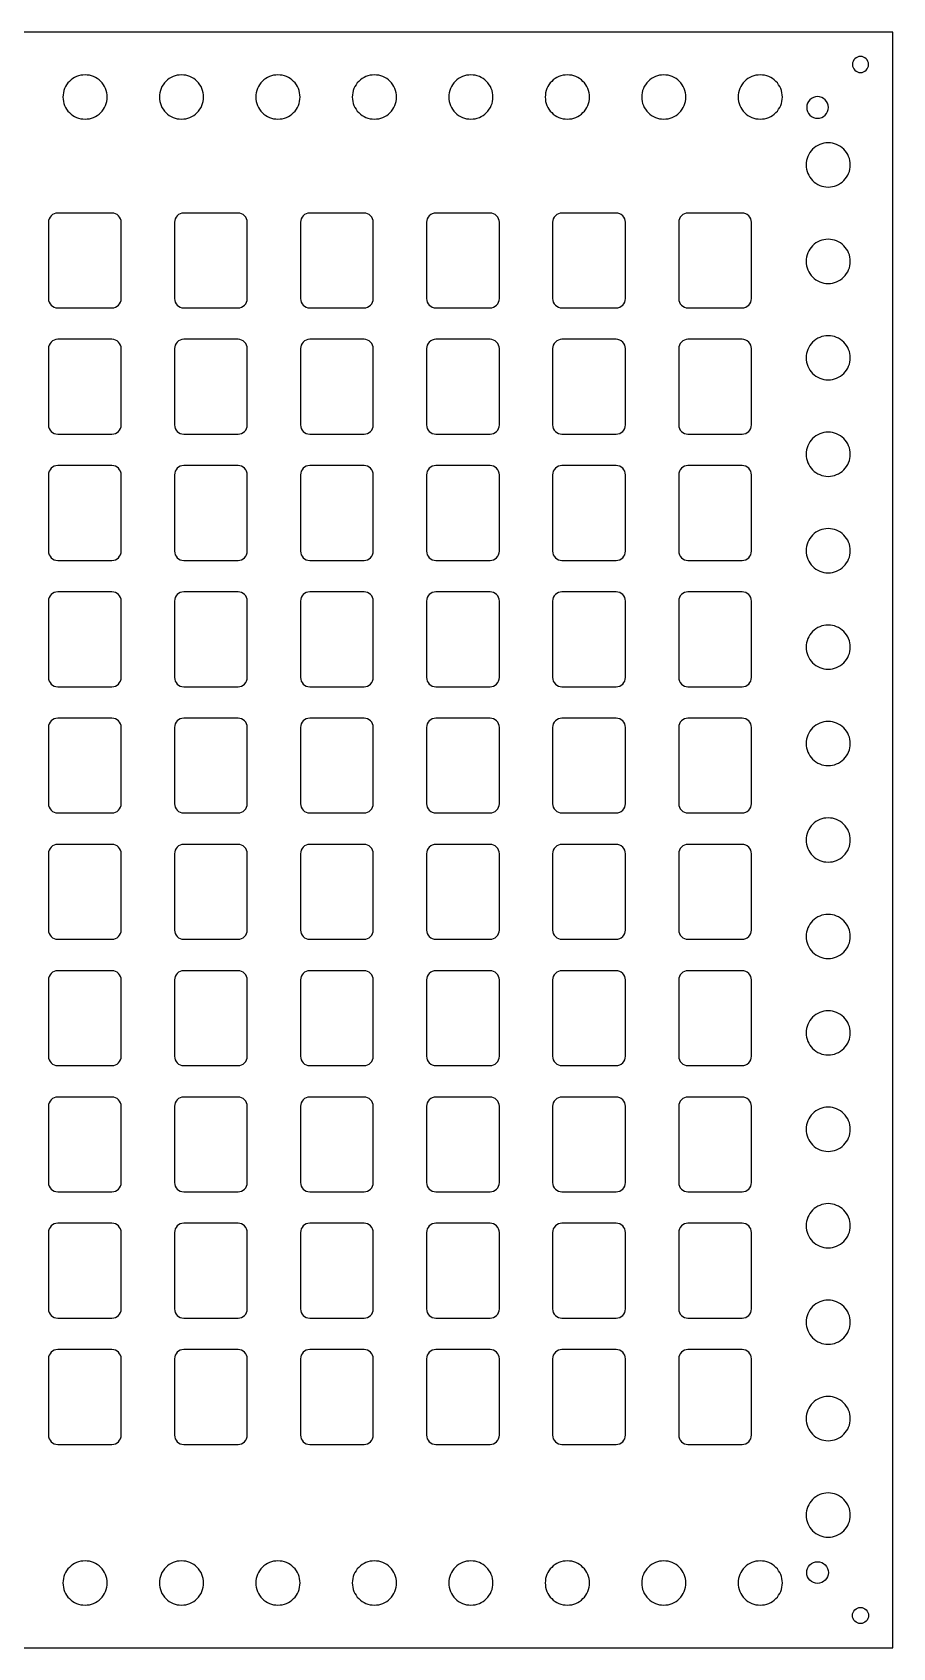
# Model space of a CAD drawing. Extents: x -337 to 6273, y 368 to 2065.
# Drawn here: x 2389.5 to 2603.5, y 432 to 834 of the extents above; entities that cross this region are included whole.
import ezdxf

# ---------------------------------------------------------------- set-up
doc = ezdxf.new("R2010")
doc.units = 0
doc.header["$LTSCALE"] = 100
doc.layers.add('EBENE_1', color=1, linetype='CONTINUOUS')

msp = doc.modelspace()

# ---------------------------------------------------------------- linework, layer by layer
at = {"layer": 'EBENE_1', "color": 2}
msp.add_lwpolyline([(2603.545617, 834.049487), (2201.545617, 834.049487), (2201.545617, 432.049487), (2603.545617, 432.049487), (2603.545617, 834.049487)], close=True, dxfattribs=at)
for points in [[(2593.545173, 826.04961, 0.199589), (2594.13096, 824.635396, 0.199589), (2595.545173, 824.04961, 0.199589), (2596.959387, 824.635396, 0.199589), (2597.545173, 826.04961, 0.199589), (2596.959387, 827.463823, 0.199589), (2595.545173, 828.04961, 0.199589), (2594.13096, 827.463823, 0.199589), (2593.545173, 826.04961)], [(2408.095617, 817.949487, 0.199589), (2406.484705, 821.838575, 0.199589), (2402.595617, 823.449487, 0.199589), (2398.70653, 821.838575, 0.199589), (2397.095617, 817.949487, 0.199589), (2398.70653, 814.0604, 0.199589), (2402.595617, 812.449487, 0.199589), (2406.484705, 814.0604, 0.199589), (2408.095617, 817.949487)], [(2432.095617, 817.949487, 0.199589), (2430.484705, 821.838575, 0.199589), (2426.595617, 823.449487, 0.199589), (2422.70653, 821.838575, 0.199589), (2421.095617, 817.949487, 0.199589), (2422.70653, 814.0604, 0.199589), (2426.595617, 812.449487, 0.199589), (2430.484705, 814.0604, 0.199589), (2432.095617, 817.949487)], [(2456.095617, 817.949487, 0.199589), (2454.484705, 821.838575, 0.199589), (2450.595617, 823.449487, 0.199589), (2446.70653, 821.838575, 0.199589), (2445.095617, 817.949487, 0.199589), (2446.70653, 814.0604, 0.199589), (2450.595617, 812.449487, 0.199589), (2454.484705, 814.0604, 0.199589), (2456.095617, 817.949487)], [(2480.095617, 817.949487, 0.199589), (2478.484705, 821.838575, 0.199589), (2474.595617, 823.449487, 0.199589), (2470.70653, 821.838575, 0.199589), (2469.095617, 817.949487, 0.199589), (2470.70653, 814.0604, 0.199589), (2474.595617, 812.449487, 0.199589), (2478.484705, 814.0604, 0.199589), (2480.095617, 817.949487)], [(2504.095617, 817.949487, 0.199589), (2502.484705, 821.838575, 0.199589), (2498.595617, 823.449487, 0.199589), (2494.70653, 821.838575, 0.199589), (2493.095617, 817.949487, 0.199589), (2494.70653, 814.0604, 0.199589), (2498.595617, 812.449487, 0.199589), (2502.484705, 814.0604, 0.199589), (2504.095617, 817.949487)], [(2528.095617, 817.949487, 0.199589), (2526.484705, 821.838575, 0.199589), (2522.595617, 823.449487, 0.199589), (2518.70653, 821.838575, 0.199589), (2517.095617, 817.949487, 0.199589), (2518.70653, 814.0604, 0.199589), (2522.595617, 812.449487, 0.199589), (2526.484705, 814.0604, 0.199589), (2528.095617, 817.949487)], [(2552.095617, 817.949487, 0.199589), (2550.484705, 821.838575, 0.199589), (2546.595617, 823.449487, 0.199589), (2542.70653, 821.838575, 0.199589), (2541.095617, 817.949487, 0.199589), (2542.70653, 814.0604, 0.199589), (2546.595617, 812.449487, 0.199589), (2550.484705, 814.0604, 0.199589), (2552.095617, 817.949487)], [(2576.095617, 817.949487, 0.199589), (2574.484705, 821.838575, 0.199589), (2570.595617, 823.449487, 0.199589), (2566.70653, 821.838575, 0.199589), (2565.095617, 817.949487, 0.199589), (2566.70653, 814.0604, 0.199589), (2570.595617, 812.449487, 0.199589), (2574.484705, 814.0604, 0.199589), (2576.095617, 817.949487)], [(2587.545653, 815.349034, 0.199589), (2586.754841, 817.258222, 0.199589), (2584.845653, 818.049034, 0.199589), (2582.936464, 817.258222, 0.199589), (2582.145653, 815.349034, 0.199589), (2582.936464, 813.439846, 0.199589), (2584.845653, 812.649034, 0.199589), (2586.754841, 813.439846, 0.199589), (2587.545653, 815.349034)], [(2587.495617, 806.549487, 0.199589), (2583.60653, 804.938575, 0.199589), (2581.995617, 801.049487, 0.199589), (2583.60653, 797.1604, 0.199589), (2587.495617, 795.549487, 0.199589), (2591.384705, 797.1604, 0.199589), (2592.995617, 801.049487, 0.199589), (2591.384705, 804.938575, 0.199589), (2587.495617, 806.549487)], [(2409.295622, 789.075026), (2395.795609, 789.075026, 0.199586), (2394.169277, 788.401367, 0.199586), (2393.495617, 786.775035), (2393.495617, 767.775018, 0.199586), (2394.169277, 766.148686, 0.199586), (2395.795609, 765.475026), (2409.295626, 765.475026, 0.199586), (2410.921958, 766.148686, 0.199586), (2411.595617, 767.775018), (2411.595617, 786.775035, 0.199586), (2410.921958, 788.401367, 0.199586), (2409.295622, 789.075026)], [(2440.655622, 789.075026), (2427.155609, 789.075026, 0.199586), (2425.529277, 788.401367, 0.199586), (2424.855617, 786.775035), (2424.855617, 767.775018, 0.199586), (2425.529277, 766.148686, 0.199586), (2427.155609, 765.475026), (2440.655626, 765.475026, 0.199586), (2442.281958, 766.148686, 0.199586), (2442.955617, 767.775018), (2442.955617, 786.775035, 0.199586), (2442.281958, 788.401367, 0.199586), (2440.655622, 789.075026)], [(2472.015622, 789.075026), (2458.515609, 789.075026, 0.199586), (2456.889277, 788.401367, 0.199586), (2456.215617, 786.775035), (2456.215617, 767.775018, 0.199586), (2456.889277, 766.148686, 0.199586), (2458.515609, 765.475026), (2472.015626, 765.475026, 0.199586), (2473.641958, 766.148686, 0.199586), (2474.315617, 767.775018), (2474.315617, 786.775035, 0.199586), (2473.641958, 788.401367, 0.199586), (2472.015622, 789.075026)], [(2503.375622, 789.075026), (2489.875609, 789.075026, 0.199586), (2488.249277, 788.401367, 0.199586), (2487.575617, 786.775035), (2487.575617, 767.775018, 0.199586), (2488.249277, 766.148686, 0.199586), (2489.875609, 765.475026), (2503.375626, 765.475026, 0.199586), (2505.001958, 766.148686, 0.199586), (2505.675617, 767.775018), (2505.675617, 786.775035, 0.199586), (2505.001958, 788.401367, 0.199586), (2503.375622, 789.075026)], [(2534.735622, 789.075026), (2521.235609, 789.075026, 0.199586), (2519.609277, 788.401367, 0.199586), (2518.935617, 786.775035), (2518.935617, 767.775018, 0.199586), (2519.609277, 766.148686, 0.199586), (2521.235609, 765.475026), (2534.735626, 765.475026, 0.199586), (2536.361958, 766.148686, 0.199586), (2537.035617, 767.775018), (2537.035617, 786.775035, 0.199586), (2536.361958, 788.401367, 0.199586), (2534.735622, 789.075026)], [(2566.095622, 789.075026), (2552.595609, 789.075026, 0.199586), (2550.969277, 788.401367, 0.199586), (2550.295617, 786.775035), (2550.295617, 767.775018, 0.199586), (2550.969277, 766.148686, 0.199586), (2552.595609, 765.475026), (2566.095626, 765.475026, 0.199586), (2567.721958, 766.148686, 0.199586), (2568.395617, 767.775018), (2568.395617, 786.775035, 0.199586), (2567.721958, 788.401367, 0.199586), (2566.095622, 789.075026)], [(2587.495617, 782.549487, 0.199589), (2583.60653, 780.938575, 0.199589), (2581.995617, 777.049487, 0.199589), (2583.60653, 773.1604, 0.199589), (2587.495617, 771.549487, 0.199589), (2591.384705, 773.1604, 0.199589), (2592.995617, 777.049487, 0.199589), (2591.384705, 780.938575, 0.199589), (2587.495617, 782.549487)], [(2409.295622, 757.649026), (2395.795609, 757.649026, 0.199586), (2394.169277, 756.975367, 0.199586), (2393.495617, 755.349035), (2393.495617, 736.349018, 0.199586), (2394.169277, 734.722686, 0.199586), (2395.795609, 734.049026), (2409.295626, 734.049026, 0.199586), (2410.921958, 734.722686, 0.199586), (2411.595617, 736.349018), (2411.595617, 755.349035, 0.199586), (2410.921958, 756.975367, 0.199586), (2409.295622, 757.649026)], [(2440.655622, 757.649026), (2427.155609, 757.649026, 0.199586), (2425.529277, 756.975367, 0.199586), (2424.855617, 755.349035), (2424.855617, 736.349018, 0.199586), (2425.529277, 734.722686, 0.199586), (2427.155609, 734.049026), (2440.655626, 734.049026, 0.199586), (2442.281958, 734.722686, 0.199586), (2442.955617, 736.349018), (2442.955617, 755.349035, 0.199586), (2442.281958, 756.975367, 0.199586), (2440.655622, 757.649026)], [(2472.015622, 757.649026), (2458.515609, 757.649026, 0.199586), (2456.889277, 756.975367, 0.199586), (2456.215617, 755.349035), (2456.215617, 736.349018, 0.199586), (2456.889277, 734.722686, 0.199586), (2458.515609, 734.049026), (2472.015626, 734.049026, 0.199586), (2473.641958, 734.722686, 0.199586), (2474.315617, 736.349018), (2474.315617, 755.349035, 0.199586), (2473.641958, 756.975367, 0.199586), (2472.015622, 757.649026)], [(2503.375622, 757.649026), (2489.875609, 757.649026, 0.199586), (2488.249277, 756.975367, 0.199586), (2487.575617, 755.349035), (2487.575617, 736.349018, 0.199586), (2488.249277, 734.722686, 0.199586), (2489.875609, 734.049026), (2503.375626, 734.049026, 0.199586), (2505.001958, 734.722686, 0.199586), (2505.675617, 736.349018), (2505.675617, 755.349035, 0.199586), (2505.001958, 756.975367, 0.199586), (2503.375622, 757.649026)], [(2534.735622, 757.649026), (2521.235609, 757.649026, 0.199586), (2519.609277, 756.975367, 0.199586), (2518.935617, 755.349035), (2518.935617, 736.349018, 0.199586), (2519.609277, 734.722686, 0.199586), (2521.235609, 734.049026), (2534.735626, 734.049026, 0.199586), (2536.361958, 734.722686, 0.199586), (2537.035617, 736.349018), (2537.035617, 755.349035, 0.199586), (2536.361958, 756.975367, 0.199586), (2534.735622, 757.649026)], [(2566.095622, 757.649026), (2552.595609, 757.649026, 0.199586), (2550.969277, 756.975367, 0.199586), (2550.295617, 755.349035), (2550.295617, 736.349018, 0.199586), (2550.969277, 734.722686, 0.199586), (2552.595609, 734.049026), (2566.095626, 734.049026, 0.199586), (2567.721958, 734.722686, 0.199586), (2568.395617, 736.349018), (2568.395617, 755.349035, 0.199586), (2567.721958, 756.975367, 0.199586), (2566.095622, 757.649026)], [(2587.495617, 758.549487, 0.199589), (2583.60653, 756.938575, 0.199589), (2581.995617, 753.049487, 0.199589), (2583.60653, 749.1604, 0.199589), (2587.495617, 747.549487, 0.199589), (2591.384705, 749.1604, 0.199589), (2592.995617, 753.049487, 0.199589), (2591.384705, 756.938575, 0.199589), (2587.495617, 758.549487)], [(2587.495617, 734.549487, 0.199589), (2583.60653, 732.938575, 0.199589), (2581.995617, 729.049487, 0.199589), (2583.60653, 725.1604, 0.199589), (2587.495617, 723.549487, 0.199589), (2591.384705, 725.1604, 0.199589), (2592.995617, 729.049487, 0.199589), (2591.384705, 732.938575, 0.199589), (2587.495617, 734.549487)], [(2409.295622, 726.223026), (2395.795609, 726.223026, 0.199586), (2394.169277, 725.549367, 0.199586), (2393.495617, 723.923035), (2393.495617, 704.923018, 0.199586), (2394.169277, 703.296686, 0.199586), (2395.795609, 702.623026), (2409.295626, 702.623026, 0.199586), (2410.921958, 703.296686, 0.199586), (2411.595617, 704.923018), (2411.595617, 723.923035, 0.199586), (2410.921958, 725.549367, 0.199586), (2409.295622, 726.223026)], [(2440.655622, 726.223026), (2427.155609, 726.223026, 0.199586), (2425.529277, 725.549367, 0.199586), (2424.855617, 723.923035), (2424.855617, 704.923018, 0.199586), (2425.529277, 703.296686, 0.199586), (2427.155609, 702.623026), (2440.655626, 702.623026, 0.199586), (2442.281958, 703.296686, 0.199586), (2442.955617, 704.923018), (2442.955617, 723.923035, 0.199586), (2442.281958, 725.549367, 0.199586), (2440.655622, 726.223026)], [(2472.015622, 726.223026), (2458.515609, 726.223026, 0.199586), (2456.889277, 725.549367, 0.199586), (2456.215617, 723.923035), (2456.215617, 704.923018, 0.199586), (2456.889277, 703.296686, 0.199586), (2458.515609, 702.623026), (2472.015626, 702.623026, 0.199586), (2473.641958, 703.296686, 0.199586), (2474.315617, 704.923018), (2474.315617, 723.923035, 0.199586), (2473.641958, 725.549367, 0.199586), (2472.015622, 726.223026)], [(2503.375622, 726.223026), (2489.875609, 726.223026, 0.199586), (2488.249277, 725.549367, 0.199586), (2487.575617, 723.923035), (2487.575617, 704.923018, 0.199586), (2488.249277, 703.296686, 0.199586), (2489.875609, 702.623026), (2503.375626, 702.623026, 0.199586), (2505.001958, 703.296686, 0.199586), (2505.675617, 704.923018), (2505.675617, 723.923035, 0.199586), (2505.001958, 725.549367, 0.199586), (2503.375622, 726.223026)], [(2534.735622, 726.223026), (2521.235609, 726.223026, 0.199586), (2519.609277, 725.549367, 0.199586), (2518.935617, 723.923035), (2518.935617, 704.923018, 0.199586), (2519.609277, 703.296686, 0.199586), (2521.235609, 702.623026), (2534.735626, 702.623026, 0.199586), (2536.361958, 703.296686, 0.199586), (2537.035617, 704.923018), (2537.035617, 723.923035, 0.199586), (2536.361958, 725.549367, 0.199586), (2534.735622, 726.223026)], [(2566.095622, 726.223026), (2552.595609, 726.223026, 0.199586), (2550.969277, 725.549367, 0.199586), (2550.295617, 723.923035), (2550.295617, 704.923018, 0.199586), (2550.969277, 703.296686, 0.199586), (2552.595609, 702.623026), (2566.095626, 702.623026, 0.199586), (2567.721958, 703.296686, 0.199586), (2568.395617, 704.923018), (2568.395617, 723.923035, 0.199586), (2567.721958, 725.549367, 0.199586), (2566.095622, 726.223026)], [(2587.495617, 710.549487, 0.199589), (2583.60653, 708.938575, 0.199589), (2581.995617, 705.049487, 0.199589), (2583.60653, 701.1604, 0.199589), (2587.495617, 699.549487, 0.199589), (2591.384705, 701.1604, 0.199589), (2592.995617, 705.049487, 0.199589), (2591.384705, 708.938575, 0.199589), (2587.495617, 710.549487)], [(2409.295622, 694.797026), (2395.795609, 694.797026, 0.199586), (2394.169277, 694.123367, 0.199586), (2393.495617, 692.497035), (2393.495617, 673.497018, 0.199586), (2394.169277, 671.870686, 0.199586), (2395.795609, 671.197026), (2409.295626, 671.197026, 0.199586), (2410.921958, 671.870686, 0.199586), (2411.595617, 673.497018), (2411.595617, 692.497035, 0.199586), (2410.921958, 694.123367, 0.199586), (2409.295622, 694.797026)], [(2440.655622, 694.797026), (2427.155609, 694.797026, 0.199586), (2425.529277, 694.123367, 0.199586), (2424.855617, 692.497035), (2424.855617, 673.497018, 0.199586), (2425.529277, 671.870686, 0.199586), (2427.155609, 671.197026), (2440.655626, 671.197026, 0.199586), (2442.281958, 671.870686, 0.199586), (2442.955617, 673.497018), (2442.955617, 692.497035, 0.199586), (2442.281958, 694.123367, 0.199586), (2440.655622, 694.797026)], [(2472.015622, 694.797026), (2458.515609, 694.797026, 0.199586), (2456.889277, 694.123367, 0.199586), (2456.215617, 692.497035), (2456.215617, 673.497018, 0.199586), (2456.889277, 671.870686, 0.199586), (2458.515609, 671.197026), (2472.015626, 671.197026, 0.199586), (2473.641958, 671.870686, 0.199586), (2474.315617, 673.497018), (2474.315617, 692.497035, 0.199586), (2473.641958, 694.123367, 0.199586), (2472.015622, 694.797026)], [(2503.375622, 694.797026), (2489.875609, 694.797026, 0.199586), (2488.249277, 694.123367, 0.199586), (2487.575617, 692.497035), (2487.575617, 673.497018, 0.199586), (2488.249277, 671.870686, 0.199586), (2489.875609, 671.197026), (2503.375626, 671.197026, 0.199586), (2505.001958, 671.870686, 0.199586), (2505.675617, 673.497018), (2505.675617, 692.497035, 0.199586), (2505.001958, 694.123367, 0.199586), (2503.375622, 694.797026)], [(2534.735622, 694.797026), (2521.235609, 694.797026, 0.199586), (2519.609277, 694.123367, 0.199586), (2518.935617, 692.497035), (2518.935617, 673.497018, 0.199586), (2519.609277, 671.870686, 0.199586), (2521.235609, 671.197026), (2534.735626, 671.197026, 0.199586), (2536.361958, 671.870686, 0.199586), (2537.035617, 673.497018), (2537.035617, 692.497035, 0.199586), (2536.361958, 694.123367, 0.199586), (2534.735622, 694.797026)], [(2566.095622, 694.797026), (2552.595609, 694.797026, 0.199586), (2550.969277, 694.123367, 0.199586), (2550.295617, 692.497035), (2550.295617, 673.497018, 0.199586), (2550.969277, 671.870686, 0.199586), (2552.595609, 671.197026), (2566.095626, 671.197026, 0.199586), (2567.721958, 671.870686, 0.199586), (2568.395617, 673.497018), (2568.395617, 692.497035, 0.199586), (2567.721958, 694.123367, 0.199586), (2566.095622, 694.797026)], [(2587.495617, 686.549487, 0.199589), (2583.60653, 684.938575, 0.199589), (2581.995617, 681.049487, 0.199589), (2583.60653, 677.1604, 0.199589), (2587.495617, 675.549487, 0.199589), (2591.384705, 677.1604, 0.199589), (2592.995617, 681.049487, 0.199589), (2591.384705, 684.938575, 0.199589), (2587.495617, 686.549487)], [(2409.295622, 663.371026), (2395.795609, 663.371026, 0.199586), (2394.169277, 662.697367, 0.199586), (2393.495617, 661.071035), (2393.495617, 642.071018, 0.199586), (2394.169277, 640.444686, 0.199586), (2395.795609, 639.771026), (2409.295626, 639.771026, 0.199586), (2410.921958, 640.444686, 0.199586), (2411.595617, 642.071018), (2411.595617, 661.071035, 0.199586), (2410.921958, 662.697367, 0.199586), (2409.295622, 663.371026)], [(2440.655622, 663.371026), (2427.155609, 663.371026, 0.199586), (2425.529277, 662.697367, 0.199586), (2424.855617, 661.071035), (2424.855617, 642.071018, 0.199586), (2425.529277, 640.444686, 0.199586), (2427.155609, 639.771026), (2440.655626, 639.771026, 0.199586), (2442.281958, 640.444686, 0.199586), (2442.955617, 642.071018), (2442.955617, 661.071035, 0.199586), (2442.281958, 662.697367, 0.199586), (2440.655622, 663.371026)], [(2472.015622, 663.371026), (2458.515609, 663.371026, 0.199586), (2456.889277, 662.697367, 0.199586), (2456.215617, 661.071035), (2456.215617, 642.071018, 0.199586), (2456.889277, 640.444686, 0.199586), (2458.515609, 639.771026), (2472.015626, 639.771026, 0.199586), (2473.641958, 640.444686, 0.199586), (2474.315617, 642.071018), (2474.315617, 661.071035, 0.199586), (2473.641958, 662.697367, 0.199586), (2472.015622, 663.371026)], [(2503.375622, 663.371026), (2489.875609, 663.371026, 0.199586), (2488.249277, 662.697367, 0.199586), (2487.575617, 661.071035), (2487.575617, 642.071018, 0.199586), (2488.249277, 640.444686, 0.199586), (2489.875609, 639.771026), (2503.375626, 639.771026, 0.199586), (2505.001958, 640.444686, 0.199586), (2505.675617, 642.071018), (2505.675617, 661.071035, 0.199586), (2505.001958, 662.697367, 0.199586), (2503.375622, 663.371026)], [(2534.735622, 663.371026), (2521.235609, 663.371026, 0.199586), (2519.609277, 662.697367, 0.199586), (2518.935617, 661.071035), (2518.935617, 642.071018, 0.199586), (2519.609277, 640.444686, 0.199586), (2521.235609, 639.771026), (2534.735626, 639.771026, 0.199586), (2536.361958, 640.444686, 0.199586), (2537.035617, 642.071018), (2537.035617, 661.071035, 0.199586), (2536.361958, 662.697367, 0.199586), (2534.735622, 663.371026)], [(2566.095622, 663.371026), (2552.595609, 663.371026, 0.199586), (2550.969277, 662.697367, 0.199586), (2550.295617, 661.071035), (2550.295617, 642.071018, 0.199586), (2550.969277, 640.444686, 0.199586), (2552.595609, 639.771026), (2566.095626, 639.771026, 0.199586), (2567.721958, 640.444686, 0.199586), (2568.395617, 642.071018), (2568.395617, 661.071035, 0.199586), (2567.721958, 662.697367, 0.199586), (2566.095622, 663.371026)], [(2587.495617, 662.549487, 0.199589), (2583.60653, 660.938575, 0.199589), (2581.995617, 657.049487, 0.199589), (2583.60653, 653.1604, 0.199589), (2587.495617, 651.549487, 0.199589), (2591.384705, 653.1604, 0.199589), (2592.995617, 657.049487, 0.199589), (2591.384705, 660.938575, 0.199589), (2587.495617, 662.549487)], [(2587.495617, 638.549487, 0.199589), (2583.60653, 636.938575, 0.199589), (2581.995617, 633.049487, 0.199589), (2583.60653, 629.1604, 0.199589), (2587.495617, 627.549487, 0.199589), (2591.384705, 629.1604, 0.199589), (2592.995617, 633.049487, 0.199589), (2591.384705, 636.938575, 0.199589), (2587.495617, 638.549487)], [(2409.295622, 631.945026), (2395.795609, 631.945026, 0.199586), (2394.169277, 631.271367, 0.199586), (2393.495617, 629.645035), (2393.495617, 610.645018, 0.199586), (2394.169277, 609.018686, 0.199586), (2395.795609, 608.345026), (2409.295626, 608.345026, 0.199586), (2410.921958, 609.018686, 0.199586), (2411.595617, 610.645018), (2411.595617, 629.645035, 0.199586), (2410.921958, 631.271367, 0.199586), (2409.295622, 631.945026)], [(2440.655622, 631.945026), (2427.155609, 631.945026, 0.199586), (2425.529277, 631.271367, 0.199586), (2424.855617, 629.645035), (2424.855617, 610.645018, 0.199586), (2425.529277, 609.018686, 0.199586), (2427.155609, 608.345026), (2440.655626, 608.345026, 0.199586), (2442.281958, 609.018686, 0.199586), (2442.955617, 610.645018), (2442.955617, 629.645035, 0.199586), (2442.281958, 631.271367, 0.199586), (2440.655622, 631.945026)], [(2472.015622, 631.945026), (2458.515609, 631.945026, 0.199586), (2456.889277, 631.271367, 0.199586), (2456.215617, 629.645035), (2456.215617, 610.645018, 0.199586), (2456.889277, 609.018686, 0.199586), (2458.515609, 608.345026), (2472.015626, 608.345026, 0.199586), (2473.641958, 609.018686, 0.199586), (2474.315617, 610.645018), (2474.315617, 629.645035, 0.199586), (2473.641958, 631.271367, 0.199586), (2472.015622, 631.945026)], [(2503.375622, 631.945026), (2489.875609, 631.945026, 0.199586), (2488.249277, 631.271367, 0.199586), (2487.575617, 629.645035), (2487.575617, 610.645018, 0.199586), (2488.249277, 609.018686, 0.199586), (2489.875609, 608.345026), (2503.375626, 608.345026, 0.199586), (2505.001958, 609.018686, 0.199586), (2505.675617, 610.645018), (2505.675617, 629.645035, 0.199586), (2505.001958, 631.271367, 0.199586), (2503.375622, 631.945026)], [(2534.735622, 631.945026), (2521.235609, 631.945026, 0.199586), (2519.609277, 631.271367, 0.199586), (2518.935617, 629.645035), (2518.935617, 610.645018, 0.199586), (2519.609277, 609.018686, 0.199586), (2521.235609, 608.345026), (2534.735626, 608.345026, 0.199586), (2536.361958, 609.018686, 0.199586), (2537.035617, 610.645018), (2537.035617, 629.645035, 0.199586), (2536.361958, 631.271367, 0.199586), (2534.735622, 631.945026)], [(2566.095622, 631.945026), (2552.595609, 631.945026, 0.199586), (2550.969277, 631.271367, 0.199586), (2550.295617, 629.645035), (2550.295617, 610.645018, 0.199586), (2550.969277, 609.018686, 0.199586), (2552.595609, 608.345026), (2566.095626, 608.345026, 0.199586), (2567.721958, 609.018686, 0.199586), (2568.395617, 610.645018), (2568.395617, 629.645035, 0.199586), (2567.721958, 631.271367, 0.199586), (2566.095622, 631.945026)], [(2587.495617, 614.549487, 0.199589), (2583.60653, 612.938575, 0.199589), (2581.995617, 609.049487, 0.199589), (2583.60653, 605.1604, 0.199589), (2587.495617, 603.549487, 0.199589), (2591.384705, 605.1604, 0.199589), (2592.995617, 609.049487, 0.199589), (2591.384705, 612.938575, 0.199589), (2587.495617, 614.549487)], [(2409.295622, 600.519026), (2395.795609, 600.519026, 0.199586), (2394.169277, 599.845367, 0.199586), (2393.495617, 598.219035), (2393.495617, 579.219018, 0.199586), (2394.169277, 577.592686, 0.199586), (2395.795609, 576.919026), (2409.295626, 576.919026, 0.199586), (2410.921958, 577.592686, 0.199586), (2411.595617, 579.219018), (2411.595617, 598.219035, 0.199586), (2410.921958, 599.845367, 0.199586), (2409.295622, 600.519026)], [(2440.655622, 600.519026), (2427.155609, 600.519026, 0.199586), (2425.529277, 599.845367, 0.199586), (2424.855617, 598.219035), (2424.855617, 579.219018, 0.199586), (2425.529277, 577.592686, 0.199586), (2427.155609, 576.919026), (2440.655626, 576.919026, 0.199586), (2442.281958, 577.592686, 0.199586), (2442.955617, 579.219018), (2442.955617, 598.219035, 0.199586), (2442.281958, 599.845367, 0.199586), (2440.655622, 600.519026)], [(2472.015622, 600.519026), (2458.515609, 600.519026, 0.199586), (2456.889277, 599.845367, 0.199586), (2456.215617, 598.219035), (2456.215617, 579.219018, 0.199586), (2456.889277, 577.592686, 0.199586), (2458.515609, 576.919026), (2472.015626, 576.919026, 0.199586), (2473.641958, 577.592686, 0.199586), (2474.315617, 579.219018), (2474.315617, 598.219035, 0.199586), (2473.641958, 599.845367, 0.199586), (2472.015622, 600.519026)], [(2503.375622, 600.519026), (2489.875609, 600.519026, 0.199586), (2488.249277, 599.845367, 0.199586), (2487.575617, 598.219035), (2487.575617, 579.219018, 0.199586), (2488.249277, 577.592686, 0.199586), (2489.875609, 576.919026), (2503.375626, 576.919026, 0.199586), (2505.001958, 577.592686, 0.199586), (2505.675617, 579.219018), (2505.675617, 598.219035, 0.199586), (2505.001958, 599.845367, 0.199586), (2503.375622, 600.519026)], [(2534.735622, 600.519026), (2521.235609, 600.519026, 0.199586), (2519.609277, 599.845367, 0.199586), (2518.935617, 598.219035), (2518.935617, 579.219018, 0.199586), (2519.609277, 577.592686, 0.199586), (2521.235609, 576.919026), (2534.735626, 576.919026, 0.199586), (2536.361958, 577.592686, 0.199586), (2537.035617, 579.219018), (2537.035617, 598.219035, 0.199586), (2536.361958, 599.845367, 0.199586), (2534.735622, 600.519026)], [(2566.095622, 600.519026), (2552.595609, 600.519026, 0.199586), (2550.969277, 599.845367, 0.199586), (2550.295617, 598.219035), (2550.295617, 579.219018, 0.199586), (2550.969277, 577.592686, 0.199586), (2552.595609, 576.919026), (2566.095626, 576.919026, 0.199586), (2567.721958, 577.592686, 0.199586), (2568.395617, 579.219018), (2568.395617, 598.219035, 0.199586), (2567.721958, 599.845367, 0.199586), (2566.095622, 600.519026)], [(2587.495617, 590.549487, 0.199589), (2583.60653, 588.938575, 0.199589), (2581.995617, 585.049487, 0.199589), (2583.60653, 581.1604, 0.199589), (2587.495617, 579.549487, 0.199589), (2591.384705, 581.1604, 0.199589), (2592.995617, 585.049487, 0.199589), (2591.384705, 588.938575, 0.199589), (2587.495617, 590.549487)], [(2409.295622, 569.093026), (2395.795609, 569.093026, 0.199586), (2394.169277, 568.419367, 0.199586), (2393.495617, 566.793035), (2393.495617, 547.793018, 0.199586), (2394.169277, 546.166686, 0.199586), (2395.795609, 545.493026), (2409.295626, 545.493026, 0.199586), (2410.921958, 546.166686, 0.199586), (2411.595617, 547.793018), (2411.595617, 566.793035, 0.199586), (2410.921958, 568.419367, 0.199586), (2409.295622, 569.093026)], [(2440.655622, 569.093026), (2427.155609, 569.093026, 0.199586), (2425.529277, 568.419367, 0.199586), (2424.855617, 566.793035), (2424.855617, 547.793018, 0.199586), (2425.529277, 546.166686, 0.199586), (2427.155609, 545.493026), (2440.655626, 545.493026, 0.199586), (2442.281958, 546.166686, 0.199586), (2442.955617, 547.793018), (2442.955617, 566.793035, 0.199586), (2442.281958, 568.419367, 0.199586), (2440.655622, 569.093026)], [(2472.015622, 569.093026), (2458.515609, 569.093026, 0.199586), (2456.889277, 568.419367, 0.199586), (2456.215617, 566.793035), (2456.215617, 547.793018, 0.199586), (2456.889277, 546.166686, 0.199586), (2458.515609, 545.493026), (2472.015626, 545.493026, 0.199586), (2473.641958, 546.166686, 0.199586), (2474.315617, 547.793018), (2474.315617, 566.793035, 0.199586), (2473.641958, 568.419367, 0.199586), (2472.015622, 569.093026)], [(2503.375622, 569.093026), (2489.875609, 569.093026, 0.199586), (2488.249277, 568.419367, 0.199586), (2487.575617, 566.793035), (2487.575617, 547.793018, 0.199586), (2488.249277, 546.166686, 0.199586), (2489.875609, 545.493026), (2503.375626, 545.493026, 0.199586), (2505.001958, 546.166686, 0.199586), (2505.675617, 547.793018), (2505.675617, 566.793035, 0.199586), (2505.001958, 568.419367, 0.199586), (2503.375622, 569.093026)], [(2534.735622, 569.093026), (2521.235609, 569.093026, 0.199586), (2519.609277, 568.419367, 0.199586), (2518.935617, 566.793035), (2518.935617, 547.793018, 0.199586), (2519.609277, 546.166686, 0.199586), (2521.235609, 545.493026), (2534.735626, 545.493026, 0.199586), (2536.361958, 546.166686, 0.199586), (2537.035617, 547.793018), (2537.035617, 566.793035, 0.199586), (2536.361958, 568.419367, 0.199586), (2534.735622, 569.093026)], [(2566.095622, 569.093026), (2552.595609, 569.093026, 0.199586), (2550.969277, 568.419367, 0.199586), (2550.295617, 566.793035), (2550.295617, 547.793018, 0.199586), (2550.969277, 546.166686, 0.199586), (2552.595609, 545.493026), (2566.095626, 545.493026, 0.199586), (2567.721958, 546.166686, 0.199586), (2568.395617, 547.793018), (2568.395617, 566.793035, 0.199586), (2567.721958, 568.419367, 0.199586), (2566.095622, 569.093026)], [(2587.495617, 566.549487, 0.199589), (2583.60653, 564.938575, 0.199589), (2581.995617, 561.049487, 0.199589), (2583.60653, 557.1604, 0.199589), (2587.495617, 555.549487, 0.199589), (2591.384705, 557.1604, 0.199589), (2592.995617, 561.049487, 0.199589), (2591.384705, 564.938575, 0.199589), (2587.495617, 566.549487)], [(2587.495617, 542.549487, 0.199589), (2583.60653, 540.938575, 0.199589), (2581.995617, 537.049487, 0.199589), (2583.60653, 533.1604, 0.199589), (2587.495617, 531.549487, 0.199589), (2591.384705, 533.1604, 0.199589), (2592.995617, 537.049487, 0.199589), (2591.384705, 540.938575, 0.199589), (2587.495617, 542.549487)], [(2409.295622, 537.667026), (2395.795609, 537.667026, 0.199586), (2394.169277, 536.993367, 0.199586), (2393.495617, 535.367035), (2393.495617, 516.367018, 0.199586), (2394.169277, 514.740686, 0.199586), (2395.795609, 514.067026), (2409.295626, 514.067026, 0.199586), (2410.921958, 514.740686, 0.199586), (2411.595617, 516.367018), (2411.595617, 535.367035, 0.199586), (2410.921958, 536.993367, 0.199586), (2409.295622, 537.667026)], [(2440.655622, 537.667026), (2427.155609, 537.667026, 0.199586), (2425.529277, 536.993367, 0.199586), (2424.855617, 535.367035), (2424.855617, 516.367018, 0.199586), (2425.529277, 514.740686, 0.199586), (2427.155609, 514.067026), (2440.655626, 514.067026, 0.199586), (2442.281958, 514.740686, 0.199586), (2442.955617, 516.367018), (2442.955617, 535.367035, 0.199586), (2442.281958, 536.993367, 0.199586), (2440.655622, 537.667026)], [(2472.015622, 537.667026), (2458.515609, 537.667026, 0.199586), (2456.889277, 536.993367, 0.199586), (2456.215617, 535.367035), (2456.215617, 516.367018, 0.199586), (2456.889277, 514.740686, 0.199586), (2458.515609, 514.067026), (2472.015626, 514.067026, 0.199586), (2473.641958, 514.740686, 0.199586), (2474.315617, 516.367018), (2474.315617, 535.367035, 0.199586), (2473.641958, 536.993367, 0.199586), (2472.015622, 537.667026)], [(2503.375622, 537.667026), (2489.875609, 537.667026, 0.199586), (2488.249277, 536.993367, 0.199586), (2487.575617, 535.367035), (2487.575617, 516.367018, 0.199586), (2488.249277, 514.740686, 0.199586), (2489.875609, 514.067026), (2503.375626, 514.067026, 0.199586), (2505.001958, 514.740686, 0.199586), (2505.675617, 516.367018), (2505.675617, 535.367035, 0.199586), (2505.001958, 536.993367, 0.199586), (2503.375622, 537.667026)], [(2534.735622, 537.667026), (2521.235609, 537.667026, 0.199586), (2519.609277, 536.993367, 0.199586), (2518.935617, 535.367035), (2518.935617, 516.367018, 0.199586), (2519.609277, 514.740686, 0.199586), (2521.235609, 514.067026), (2534.735626, 514.067026, 0.199586), (2536.361958, 514.740686, 0.199586), (2537.035617, 516.367018), (2537.035617, 535.367035, 0.199586), (2536.361958, 536.993367, 0.199586), (2534.735622, 537.667026)], [(2566.095622, 537.667026), (2552.595609, 537.667026, 0.199586), (2550.969277, 536.993367, 0.199586), (2550.295617, 535.367035), (2550.295617, 516.367018, 0.199586), (2550.969277, 514.740686, 0.199586), (2552.595609, 514.067026), (2566.095626, 514.067026, 0.199586), (2567.721958, 514.740686, 0.199586), (2568.395617, 516.367018), (2568.395617, 535.367035, 0.199586), (2567.721958, 536.993367, 0.199586), (2566.095622, 537.667026)], [(2587.495617, 518.549487, 0.199589), (2583.60653, 516.938575, 0.199589), (2581.995617, 513.049487, 0.199589), (2583.60653, 509.1604, 0.199589), (2587.495617, 507.549487, 0.199589), (2591.384705, 509.1604, 0.199589), (2592.995617, 513.049487, 0.199589), (2591.384705, 516.938575, 0.199589), (2587.495617, 518.549487)], [(2409.295622, 506.241026), (2395.795609, 506.241026, 0.199586), (2394.169277, 505.567367, 0.199586), (2393.495617, 503.941035), (2393.495617, 484.941018, 0.199586), (2394.169277, 483.314686, 0.199586), (2395.795609, 482.641026), (2409.295626, 482.641026, 0.199586), (2410.921958, 483.314686, 0.199586), (2411.595617, 484.941018), (2411.595617, 503.941035, 0.199586), (2410.921958, 505.567367, 0.199586), (2409.295622, 506.241026)], [(2440.655622, 506.241026), (2427.155609, 506.241026, 0.199586), (2425.529277, 505.567367, 0.199586), (2424.855617, 503.941035), (2424.855617, 484.941018, 0.199586), (2425.529277, 483.314686, 0.199586), (2427.155609, 482.641026), (2440.655626, 482.641026, 0.199586), (2442.281958, 483.314686, 0.199586), (2442.955617, 484.941018), (2442.955617, 503.941035, 0.199586), (2442.281958, 505.567367, 0.199586), (2440.655622, 506.241026)], [(2472.015622, 506.241026), (2458.515609, 506.241026, 0.199586), (2456.889277, 505.567367, 0.199586), (2456.215617, 503.941035), (2456.215617, 484.941018, 0.199586), (2456.889277, 483.314686, 0.199586), (2458.515609, 482.641026), (2472.015626, 482.641026, 0.199586), (2473.641958, 483.314686, 0.199586), (2474.315617, 484.941018), (2474.315617, 503.941035, 0.199586), (2473.641958, 505.567367, 0.199586), (2472.015622, 506.241026)], [(2503.375622, 506.241026), (2489.875609, 506.241026, 0.199586), (2488.249277, 505.567367, 0.199586), (2487.575617, 503.941035), (2487.575617, 484.941018, 0.199586), (2488.249277, 483.314686, 0.199586), (2489.875609, 482.641026), (2503.375626, 482.641026, 0.199586), (2505.001958, 483.314686, 0.199586), (2505.675617, 484.941018), (2505.675617, 503.941035, 0.199586), (2505.001958, 505.567367, 0.199586), (2503.375622, 506.241026)], [(2534.735622, 506.241026), (2521.235609, 506.241026, 0.199586), (2519.609277, 505.567367, 0.199586), (2518.935617, 503.941035), (2518.935617, 484.941018, 0.199586), (2519.609277, 483.314686, 0.199586), (2521.235609, 482.641026), (2534.735626, 482.641026, 0.199586), (2536.361958, 483.314686, 0.199586), (2537.035617, 484.941018), (2537.035617, 503.941035, 0.199586), (2536.361958, 505.567367, 0.199586), (2534.735622, 506.241026)], [(2566.095622, 506.241026), (2552.595609, 506.241026, 0.199586), (2550.969277, 505.567367, 0.199586), (2550.295617, 503.941035), (2550.295617, 484.941018, 0.199586), (2550.969277, 483.314686, 0.199586), (2552.595609, 482.641026), (2566.095626, 482.641026, 0.199586), (2567.721958, 483.314686, 0.199586), (2568.395617, 484.941018), (2568.395617, 503.941035, 0.199586), (2567.721958, 505.567367, 0.199586), (2566.095622, 506.241026)], [(2587.495617, 494.549487, 0.199589), (2583.60653, 492.938575, 0.199589), (2581.995617, 489.049487, 0.199589), (2583.60653, 485.1604, 0.199589), (2587.495617, 483.549487, 0.199589), (2591.384705, 485.1604, 0.199589), (2592.995617, 489.049487, 0.199589), (2591.384705, 492.938575, 0.199589), (2587.495617, 494.549487)], [(2587.495617, 470.549487, 0.199589), (2583.60653, 468.938575, 0.199589), (2581.995617, 465.049487, 0.199589), (2583.60653, 461.1604, 0.199589), (2587.495617, 459.549487, 0.199589), (2591.384705, 461.1604, 0.199589), (2592.995617, 465.049487, 0.199589), (2591.384705, 468.938575, 0.199589), (2587.495617, 470.549487)], [(2408.095617, 448.149487, 0.199589), (2406.484705, 452.038575, 0.199589), (2402.595617, 453.649487, 0.199589), (2398.70653, 452.038575, 0.199589), (2397.095617, 448.149487, 0.199589), (2398.70653, 444.2604, 0.199589), (2402.595617, 442.649487, 0.199589), (2406.484705, 444.2604, 0.199589), (2408.095617, 448.149487)], [(2432.095617, 448.149487, 0.199589), (2430.484705, 452.038575, 0.199589), (2426.595617, 453.649487, 0.199589), (2422.70653, 452.038575, 0.199589), (2421.095617, 448.149487, 0.199589), (2422.70653, 444.2604, 0.199589), (2426.595617, 442.649487, 0.199589), (2430.484705, 444.2604, 0.199589), (2432.095617, 448.149487)], [(2456.095617, 448.149487, 0.199589), (2454.484705, 452.038575, 0.199589), (2450.595617, 453.649487, 0.199589), (2446.70653, 452.038575, 0.199589), (2445.095617, 448.149487, 0.199589), (2446.70653, 444.2604, 0.199589), (2450.595617, 442.649487, 0.199589), (2454.484705, 444.2604, 0.199589), (2456.095617, 448.149487)], [(2480.095617, 448.149487, 0.199589), (2478.484705, 452.038575, 0.199589), (2474.595617, 453.649487, 0.199589), (2470.70653, 452.038575, 0.199589), (2469.095617, 448.149487, 0.199589), (2470.70653, 444.2604, 0.199589), (2474.595617, 442.649487, 0.199589), (2478.484705, 444.2604, 0.199589), (2480.095617, 448.149487)], [(2504.095617, 448.149487, 0.199589), (2502.484705, 452.038575, 0.199589), (2498.595617, 453.649487, 0.199589), (2494.70653, 452.038575, 0.199589), (2493.095617, 448.149487, 0.199589), (2494.70653, 444.2604, 0.199589), (2498.595617, 442.649487, 0.199589), (2502.484705, 444.2604, 0.199589), (2504.095617, 448.149487)], [(2528.095617, 448.149487, 0.199589), (2526.484705, 452.038575, 0.199589), (2522.595617, 453.649487, 0.199589), (2518.70653, 452.038575, 0.199589), (2517.095617, 448.149487, 0.199589), (2518.70653, 444.2604, 0.199589), (2522.595617, 442.649487, 0.199589), (2526.484705, 444.2604, 0.199589), (2528.095617, 448.149487)], [(2552.095617, 448.149487, 0.199589), (2550.484705, 452.038575, 0.199589), (2546.595617, 453.649487, 0.199589), (2542.70653, 452.038575, 0.199589), (2541.095617, 448.149487, 0.199589), (2542.70653, 444.2604, 0.199589), (2546.595617, 442.649487, 0.199589), (2550.484705, 444.2604, 0.199589), (2552.095617, 448.149487)], [(2576.095617, 448.149487, 0.199589), (2574.484705, 452.038575, 0.199589), (2570.595617, 453.649487, 0.199589), (2566.70653, 452.038575, 0.199589), (2565.095617, 448.149487, 0.199589), (2566.70653, 444.2604, 0.199589), (2570.595617, 442.649487, 0.199589), (2574.484705, 444.2604, 0.199589), (2576.095617, 448.149487)], [(2587.545653, 450.749941, -0.199589), (2586.754841, 448.840752, -0.199589), (2584.845653, 448.049941, -0.199589), (2582.936464, 448.840752, -0.199589), (2582.145653, 450.749941, -0.199589), (2582.936464, 452.659129, -0.199589), (2584.845653, 453.449941, -0.199589), (2586.754841, 452.659129, -0.199589), (2587.545653, 450.749941)], [(2593.545173, 440.049365, -0.199589), (2594.13096, 441.463578, -0.199589), (2595.545173, 442.049365, -0.199589), (2596.959387, 441.463578, -0.199589), (2597.545173, 440.049365, -0.199589), (2596.959387, 438.635151, -0.199589), (2595.545173, 438.049365, -0.199589), (2594.13096, 438.635151, -0.199589), (2593.545173, 440.049365)]]:
    msp.add_lwpolyline(points, format="xyb", close=True, dxfattribs=at)

doc.saveas('drawing.dxf')
